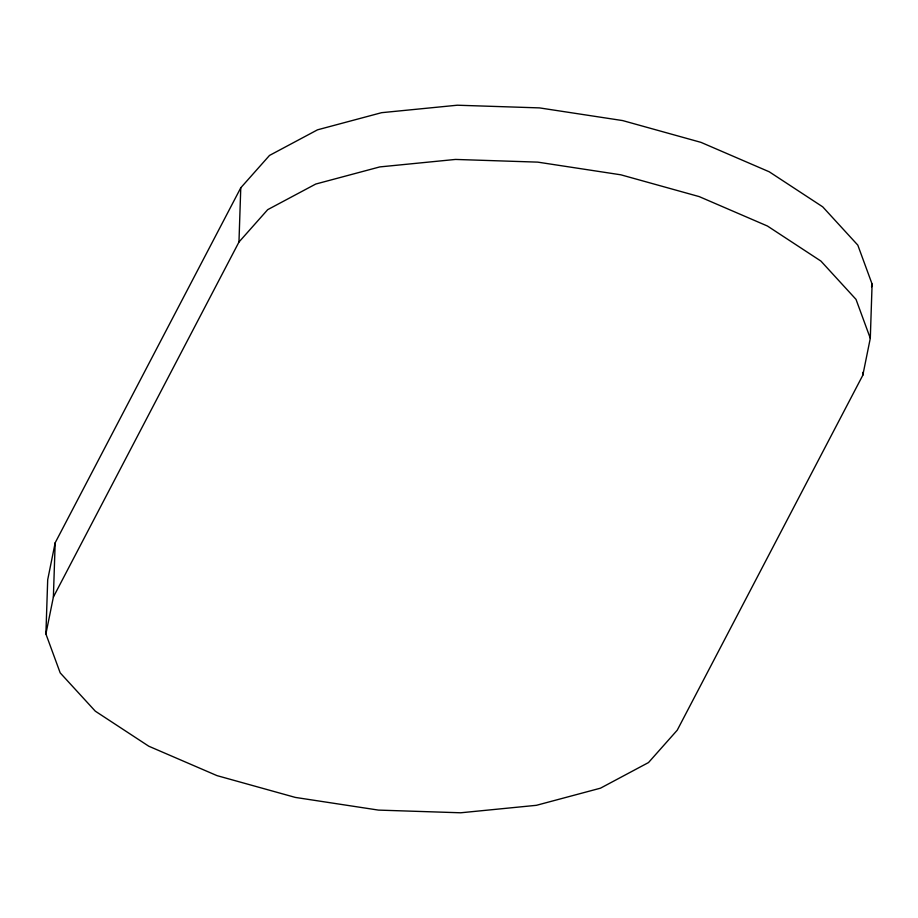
<?xml version="1.0" encoding="UTF-8"?>
<svg xmlns="http://www.w3.org/2000/svg" width="918" height="918" viewBox="0 0 918 918"><rect width="100%" height="100%" fill="white"/><g stroke="black" fill="none" stroke-linecap="round" stroke-linejoin="round"><path stroke-width="1.38" d="M45.9 633.936L47.702 579.706L55.172 542.802L240.768 187.8L269.502 155.44L317.536 129.817L381.59 112.684L457.313 105.214L539.532 107.899L622.645 120.579L700.996 142.37L769.238 171.792L822.723 206.848L857.814 245.14L872.1 284.064L870.298 338.294L862.828 375.198L677.232 730.2L648.498 762.56L600.464 788.183L536.41 805.315L460.687 812.786L378.468 810.101L295.355 797.421L217.004 775.63L148.762 746.208L95.277 711.152L60.186 672.86L45.9 633.936L53.382 597.033L55.172 542.802M53.382 597.033L238.967 242.031L240.768 187.8M862.828 375.198L862.92 372.341M871.549 286.806L872.1 284.064M238.967 242.031L267.7 209.66L315.735 184.048L379.788 166.915L455.512 159.434L537.73 162.13L620.843 174.81L699.195 196.601L767.437 226.023L820.921 261.079L856.012 299.371L870.298 338.294"/></g></svg>
